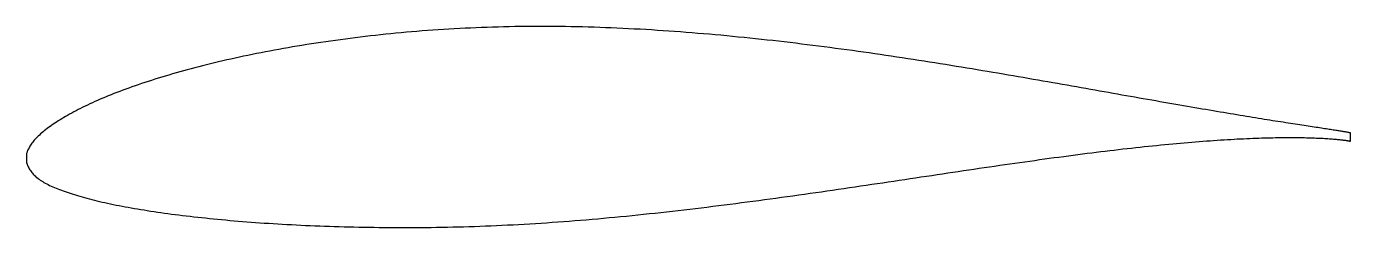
# Model space of a CAD drawing. Header units: metres. Extents: x -16.4 to 33.3, y -2.8 to 4.8.
import ezdxf

# ---------------------------------------------------------------- set-up
doc = ezdxf.new("R2010")
doc.units = ezdxf.units.M

msp = doc.modelspace()

# ---------------------------------------------------------------- linework, layer by layer
msp.add_lwpolyline([(33.316, 0.751), (33.315, 0.751), (33.312, 0.752), (33.307, 0.753), (33.301, 0.755), (33.292, 0.757), (33.282, 0.759), (33.269, 0.761), (33.255, 0.764), (33.239, 0.767), (33.221, 0.771), (33.201, 0.775), (33.179, 0.779), (33.156, 0.783), (33.13, 0.787), (33.102, 0.792), (33.073, 0.797), (33.042, 0.802), (33.009, 0.808), (32.974, 0.813), (32.937, 0.819), (32.898, 0.825), (32.857, 0.832), (32.815, 0.839), (32.771, 0.846), (32.724, 0.853), (32.676, 0.86), (32.626, 0.868), (32.575, 0.876), (32.521, 0.884), (32.466, 0.893), (32.408, 0.902), (32.349, 0.911), (32.288, 0.92), (32.226, 0.93), (32.161, 0.94), (32.095, 0.95), (32.027, 0.96), (31.957, 0.971), (31.885, 0.982), (31.811, 0.993), (31.736, 1.004), (31.659, 1.016), (31.58, 1.028), (31.499, 1.041), (31.417, 1.053), (31.333, 1.066), (31.247, 1.08), (31.159, 1.093), (31.07, 1.107), (30.978, 1.121), (30.886, 1.136), (30.791, 1.151), (30.695, 1.166), (30.597, 1.181), (30.497, 1.197), (30.396, 1.213), (30.292, 1.23), (30.188, 1.246), (30.081, 1.263), (29.973, 1.281), (29.864, 1.298), (29.752, 1.317), (29.639, 1.335), (29.525, 1.354), (29.409, 1.373), (29.291, 1.392), (29.171, 1.412), (29.05, 1.432), (28.928, 1.452), (28.804, 1.473), (28.678, 1.494), (28.551, 1.515), (28.422, 1.537), (28.292, 1.559), (28.16, 1.581), (28.027, 1.604), (27.892, 1.627), (27.755, 1.65), (27.618, 1.674), (27.478, 1.698), (27.338, 1.722), (27.195, 1.746), (27.052, 1.771), (26.907, 1.796), (26.76, 1.822), (26.613, 1.847), (26.463, 1.874), (26.313, 1.9), (26.161, 1.926), (26.007, 1.953), (25.853, 1.98), (25.697, 2.008), (25.539, 2.035), (25.381, 2.063), (25.221, 2.091), (25.06, 2.12), (24.897, 2.149), (24.733, 2.178), (24.568, 2.207), (24.402, 2.236), (24.235, 2.266), (24.066, 2.296), (23.896, 2.326), (23.725, 2.356), (23.553, 2.387), (23.379, 2.417), (23.205, 2.448), (23.029, 2.48), (22.852, 2.511), (22.675, 2.542), (22.496, 2.574), (22.316, 2.606), (22.134, 2.637), (21.952, 2.669), (21.769, 2.701), (21.585, 2.734), (21.4, 2.766), (21.214, 2.798), (21.026, 2.831), (20.838, 2.863), (20.649, 2.896), (20.459, 2.928), (20.268, 2.961), (20.076, 2.994), (19.884, 3.026), (19.69, 3.059), (19.496, 3.092), (19.3, 3.125), (19.104, 3.157), (18.907, 3.19), (18.709, 3.223), (18.511, 3.255), (18.312, 3.287), (18.112, 3.32), (17.911, 3.352), (17.709, 3.384), (17.507, 3.416), (17.304, 3.448), (17.1, 3.48), (16.896, 3.512), (16.691, 3.543), (16.486, 3.575), (16.28, 3.606), (16.073, 3.637), (15.865, 3.667), (15.658, 3.698), (15.449, 3.728), (15.24, 3.758), (15.031, 3.788), (14.821, 3.818), (14.61, 3.847), (14.399, 3.876), (14.188, 3.905), (13.976, 3.933), (13.764, 3.961), (13.551, 3.989), (13.338, 4.016), (13.125, 4.044), (12.911, 4.07), (12.697, 4.096), (12.482, 4.122), (12.268, 4.148), (12.053, 4.173), (11.837, 4.198), (11.622, 4.222), (11.406, 4.246), (11.19, 4.27), (10.974, 4.293), (10.757, 4.315), (10.541, 4.338), (10.324, 4.359), (10.107, 4.381), (9.89, 4.401), (9.673, 4.422), (9.456, 4.441), (9.239, 4.46), (9.021, 4.479), (8.804, 4.497), (8.586, 4.515), (8.369, 4.532), (8.152, 4.549), (7.934, 4.565), (7.717, 4.58), (7.5, 4.595), (7.283, 4.609), (7.066, 4.623), (6.849, 4.636), (6.632, 4.648), (6.415, 4.66), (6.199, 4.671), (5.982, 4.681), (5.766, 4.691), (5.55, 4.7), (5.334, 4.709), (5.119, 4.716), (4.904, 4.724), (4.689, 4.73), (4.474, 4.736), (4.26, 4.741), (4.046, 4.745), (3.832, 4.749), (3.619, 4.751), (3.406, 4.754), (3.193, 4.755), (2.981, 4.756), (2.769, 4.756), (2.558, 4.755), (2.347, 4.753), (2.137, 4.751), (1.927, 4.748), (1.718, 4.744), (1.509, 4.74), (1.301, 4.735), (1.093, 4.729), (0.886, 4.722), (0.679, 4.714), (0.473, 4.706), (0.268, 4.697), (0.063, 4.688), (-0.141, 4.677), (-0.344, 4.666), (-0.547, 4.654), (-0.749, 4.642), (-0.951, 4.629), (-1.151, 4.615), (-1.351, 4.6), (-1.55, 4.585), (-1.749, 4.569), (-1.946, 4.552), (-2.143, 4.535), (-2.339, 4.517), (-2.534, 4.499), (-2.728, 4.48), (-2.922, 4.46), (-3.114, 4.44), (-3.306, 4.419), (-3.497, 4.397), (-3.687, 4.375), (-3.876, 4.353), (-4.064, 4.33), (-4.251, 4.306), (-4.437, 4.282), (-4.622, 4.258), (-4.806, 4.233), (-4.989, 4.207), (-5.171, 4.181), (-5.352, 4.155), (-5.532, 4.127), (-5.711, 4.1), (-5.889, 4.072), (-6.066, 4.044), (-6.241, 4.015), (-6.416, 3.985), (-6.589, 3.956), (-6.761, 3.925), (-6.932, 3.895), (-7.102, 3.864), (-7.271, 3.832), (-7.438, 3.8), (-7.605, 3.768), (-7.77, 3.735), (-7.933, 3.702), (-8.096, 3.668), (-8.257, 3.634), (-8.417, 3.6), (-8.576, 3.565), (-8.733, 3.53), (-8.889, 3.495), (-9.044, 3.459), (-9.198, 3.423), (-9.35, 3.387), (-9.501, 3.35), (-9.65, 3.313), (-9.798, 3.276), (-9.945, 3.239), (-10.09, 3.201), (-10.234, 3.163), (-10.376, 3.125), (-10.517, 3.086), (-10.656, 3.047), (-10.794, 3.008), (-10.931, 2.969), (-11.066, 2.93), (-11.2, 2.89), (-11.332, 2.85), (-11.462, 2.81), (-11.591, 2.77), (-11.719, 2.729), (-11.845, 2.688), (-11.97, 2.648), (-12.093, 2.606), (-12.214, 2.565), (-12.334, 2.524), (-12.452, 2.483), (-12.569, 2.441), (-12.684, 2.399), (-12.797, 2.357), (-12.909, 2.315), (-13.019, 2.273), (-13.127, 2.231), (-13.234, 2.188), (-13.34, 2.146), (-13.443, 2.103), (-13.545, 2.06), (-13.645, 2.018), (-13.744, 1.975), (-13.841, 1.932), (-13.936, 1.889), (-14.029, 1.845), (-14.121, 1.802), (-14.211, 1.759), (-14.299, 1.715), (-14.386, 1.672), (-14.471, 1.629), (-14.554, 1.585), (-14.635, 1.542), (-14.715, 1.499), (-14.793, 1.456), (-14.869, 1.413), (-14.943, 1.37), (-15.016, 1.327), (-15.086, 1.285), (-15.155, 1.243), (-15.222, 1.201), (-15.288, 1.159), (-15.351, 1.117), (-15.413, 1.076), (-15.473, 1.035), (-15.531, 0.994), (-15.588, 0.953), (-15.642, 0.913), (-15.695, 0.872), (-15.745, 0.832), (-15.794, 0.792), (-15.842, 0.752), (-15.887, 0.713), (-15.93, 0.673), (-15.972, 0.634), (-16.012, 0.595), (-16.049, 0.556), (-16.085, 0.517), (-16.12, 0.478), (-16.152, 0.44), (-16.182, 0.402), (-16.211, 0.364), (-16.237, 0.327), (-16.262, 0.29), (-16.285, 0.253), (-16.306, 0.217), (-16.325, 0.182), (-16.343, 0.148), (-16.358, 0.114), (-16.372, 0.082), (-16.383, 0.052), (-16.393, 0.023), (-16.401, -0.002), (-16.408, -0.024), (-16.412, -0.041), (-16.415, -0.052), (-16.409, -0.37), (-16.408, -0.372), (-16.405, -0.38), (-16.4, -0.392), (-16.393, -0.41), (-16.384, -0.435), (-16.373, -0.463), (-16.361, -0.494), (-16.346, -0.528), (-16.329, -0.562), (-16.31, -0.596), (-16.29, -0.631), (-16.267, -0.665), (-16.243, -0.699), (-16.217, -0.733), (-16.189, -0.767), (-16.159, -0.8), (-16.127, -0.833), (-16.094, -0.865), (-16.058, -0.897), (-16.021, -0.929), (-15.981, -0.96), (-15.94, -0.99), (-15.897, -1.02), (-15.853, -1.05), (-15.806, -1.079), (-15.758, -1.108), (-15.707, -1.136), (-15.655, -1.165), (-15.601, -1.192), (-15.545, -1.22), (-15.488, -1.247), (-15.428, -1.273), (-15.367, -1.3), (-15.304, -1.326), (-15.239, -1.352), (-15.172, -1.378), (-15.104, -1.403), (-15.034, -1.429), (-14.962, -1.454), (-14.888, -1.48), (-14.812, -1.505), (-14.735, -1.53), (-14.656, -1.555), (-14.575, -1.581), (-14.492, -1.605), (-14.408, -1.63), (-14.321, -1.655), (-14.234, -1.68), (-14.144, -1.704), (-14.053, -1.728), (-13.96, -1.752), (-13.865, -1.776), (-13.768, -1.8), (-13.67, -1.824), (-13.57, -1.847), (-13.469, -1.87), (-13.366, -1.892), (-13.261, -1.915), (-13.154, -1.937), (-13.046, -1.959), (-12.936, -1.981), (-12.825, -2.002), (-12.712, -2.024), (-12.597, -2.045), (-12.481, -2.066), (-12.363, -2.086), (-12.244, -2.106), (-12.123, -2.126), (-12, -2.146), (-11.876, -2.166), (-11.751, -2.185), (-11.623, -2.204), (-11.495, -2.223), (-11.364, -2.242), (-11.233, -2.261), (-11.099, -2.279), (-10.965, -2.297), (-10.828, -2.314), (-10.691, -2.332), (-10.552, -2.349), (-10.411, -2.366), (-10.269, -2.383), (-10.126, -2.399), (-9.981, -2.415), (-9.835, -2.431), (-9.687, -2.447), (-9.538, -2.462), (-9.387, -2.477), (-9.236, -2.492), (-9.083, -2.507), (-8.928, -2.521), (-8.772, -2.535), (-8.615, -2.549), (-8.457, -2.562), (-8.297, -2.575), (-8.136, -2.588), (-7.974, -2.601), (-7.811, -2.613), (-7.646, -2.624), (-7.48, -2.636), (-7.313, -2.647), (-7.145, -2.658), (-6.975, -2.668), (-6.805, -2.678), (-6.633, -2.688), (-6.46, -2.697), (-6.286, -2.706), (-6.111, -2.715), (-5.934, -2.723), (-5.757, -2.731), (-5.578, -2.739), (-5.399, -2.746), (-5.218, -2.752), (-5.037, -2.759), (-4.854, -2.765), (-4.67, -2.77), (-4.486, -2.775), (-4.3, -2.78), (-4.113, -2.784), (-3.926, -2.788), (-3.737, -2.792), (-3.548, -2.795), (-3.357, -2.798), (-3.166, -2.801), (-2.974, -2.803), (-2.781, -2.804), (-2.587, -2.805), (-2.392, -2.806), (-2.197, -2.806), (-2.001, -2.806), (-1.803, -2.805), (-1.606, -2.803), (-1.407, -2.802), (-1.208, -2.799), (-1.007, -2.797), (-0.807, -2.793), (-0.605, -2.789), (-0.403, -2.785), (-0.2, -2.78), (0.004, -2.774), (0.208, -2.768), (0.413, -2.762), (0.618, -2.754), (0.824, -2.746), (1.031, -2.738), (1.238, -2.729), (1.445, -2.72), (1.653, -2.71), (1.862, -2.699), (2.071, -2.687), (2.281, -2.676), (2.491, -2.663), (2.702, -2.651), (2.913, -2.637), (3.124, -2.623), (3.336, -2.609), (3.548, -2.593), (3.761, -2.578), (3.974, -2.561), (4.187, -2.545), (4.401, -2.528), (4.615, -2.51), (4.829, -2.492), (5.043, -2.473), (5.258, -2.453), (5.473, -2.434), (5.688, -2.413), (5.903, -2.393), (6.119, -2.372), (6.335, -2.35), (6.551, -2.328), (6.767, -2.306), (6.983, -2.283), (7.199, -2.26), (7.415, -2.236), (7.632, -2.212), (7.848, -2.188), (8.065, -2.163), (8.281, -2.138), (8.498, -2.112), (8.715, -2.087), (8.931, -2.06), (9.148, -2.034), (9.364, -2.007), (9.58, -1.98), (9.797, -1.953), (10.013, -1.926), (10.229, -1.898), (10.445, -1.87), (10.661, -1.842), (10.876, -1.813), (11.092, -1.784), (11.307, -1.755), (11.522, -1.726), (11.737, -1.697), (11.951, -1.668), (12.165, -1.638), (12.379, -1.608), (12.593, -1.578), (12.806, -1.549), (13.019, -1.518), (13.232, -1.488), (13.444, -1.458), (13.656, -1.427), (13.868, -1.397), (14.079, -1.366), (14.29, -1.335), (14.5, -1.305), (14.71, -1.274), (14.919, -1.243), (15.128, -1.212), (15.336, -1.181), (15.544, -1.15), (15.751, -1.119), (15.958, -1.089), (16.164, -1.058), (16.369, -1.027), (16.574, -0.996), (16.779, -0.966), (16.982, -0.935), (17.185, -0.905), (17.388, -0.874), (17.59, -0.844), (17.791, -0.814), (17.991, -0.784), (18.191, -0.754), (18.389, -0.725), (18.587, -0.695), (18.785, -0.666), (18.981, -0.637), (19.177, -0.608), (19.372, -0.579), (19.566, -0.55), (19.759, -0.522), (19.952, -0.494), (20.143, -0.466), (20.334, -0.439), (20.524, -0.411), (20.713, -0.384), (20.901, -0.357), (21.088, -0.331), (21.274, -0.305), (21.459, -0.279), (21.643, -0.253), (21.826, -0.228), (22.008, -0.203), (22.189, -0.178), (22.369, -0.154), (22.548, -0.13), (22.726, -0.106), (22.903, -0.083), (23.079, -0.06), (23.253, -0.037), (23.427, -0.015), (23.599, 0.007), (23.77, 0.028), (23.94, 0.049), (24.109, 0.07), (24.277, 0.09), (24.443, 0.11), (24.609, 0.129), (24.773, 0.148), (24.935, 0.167), (25.097, 0.185), (25.257, 0.203), (25.416, 0.22), (25.574, 0.237), (25.731, 0.253), (25.886, 0.27), (26.04, 0.285), (26.192, 0.3), (26.343, 0.315), (26.493, 0.33), (26.642, 0.344), (26.789, 0.357), (26.934, 0.37), (27.079, 0.383), (27.222, 0.395), (27.363, 0.407), (27.503, 0.419), (27.642, 0.43), (27.779, 0.44), (27.915, 0.45), (28.049, 0.46), (28.181, 0.469), (28.313, 0.478), (28.442, 0.487), (28.571, 0.495), (28.697, 0.503), (28.822, 0.51), (28.946, 0.517), (29.068, 0.524), (29.188, 0.53), (29.307, 0.536), (29.425, 0.541), (29.54, 0.546), (29.655, 0.551), (29.767, 0.555), (29.878, 0.559), (29.987, 0.562), (30.095, 0.566), (30.201, 0.568), (30.305, 0.571), (30.408, 0.573), (30.509, 0.575), (30.608, 0.576), (30.706, 0.578), (30.802, 0.579), (30.896, 0.579), (30.989, 0.58), (31.08, 0.58), (31.169, 0.579), (31.256, 0.579), (31.342, 0.578), (31.426, 0.577), (31.508, 0.576), (31.589, 0.574), (31.667, 0.573), (31.744, 0.571), (31.819, 0.569), (31.893, 0.566), (31.964, 0.564), (32.034, 0.561), (32.102, 0.558), (32.169, 0.555), (32.233, 0.552), (32.296, 0.549), (32.356, 0.545), (32.415, 0.542), (32.473, 0.538), (32.528, 0.534), (32.581, 0.53), (32.633, 0.527), (32.683, 0.523), (32.731, 0.518), (32.777, 0.514), (32.821, 0.51), (32.864, 0.506), (32.904, 0.502), (32.943, 0.498), (32.98, 0.494), (33.015, 0.49), (33.048, 0.486), (33.079, 0.481), (33.108, 0.478), (33.136, 0.474), (33.162, 0.47), (33.185, 0.466), (33.207, 0.463), (33.227, 0.46), (33.245, 0.456), (33.261, 0.453), (33.275, 0.451), (33.288, 0.448), (33.298, 0.446), (33.307, 0.444), (33.313, 0.442), (33.318, 0.441), (33.321, 0.44), (33.322, 0.44)], close=True)

doc.saveas('drawing.dxf')
